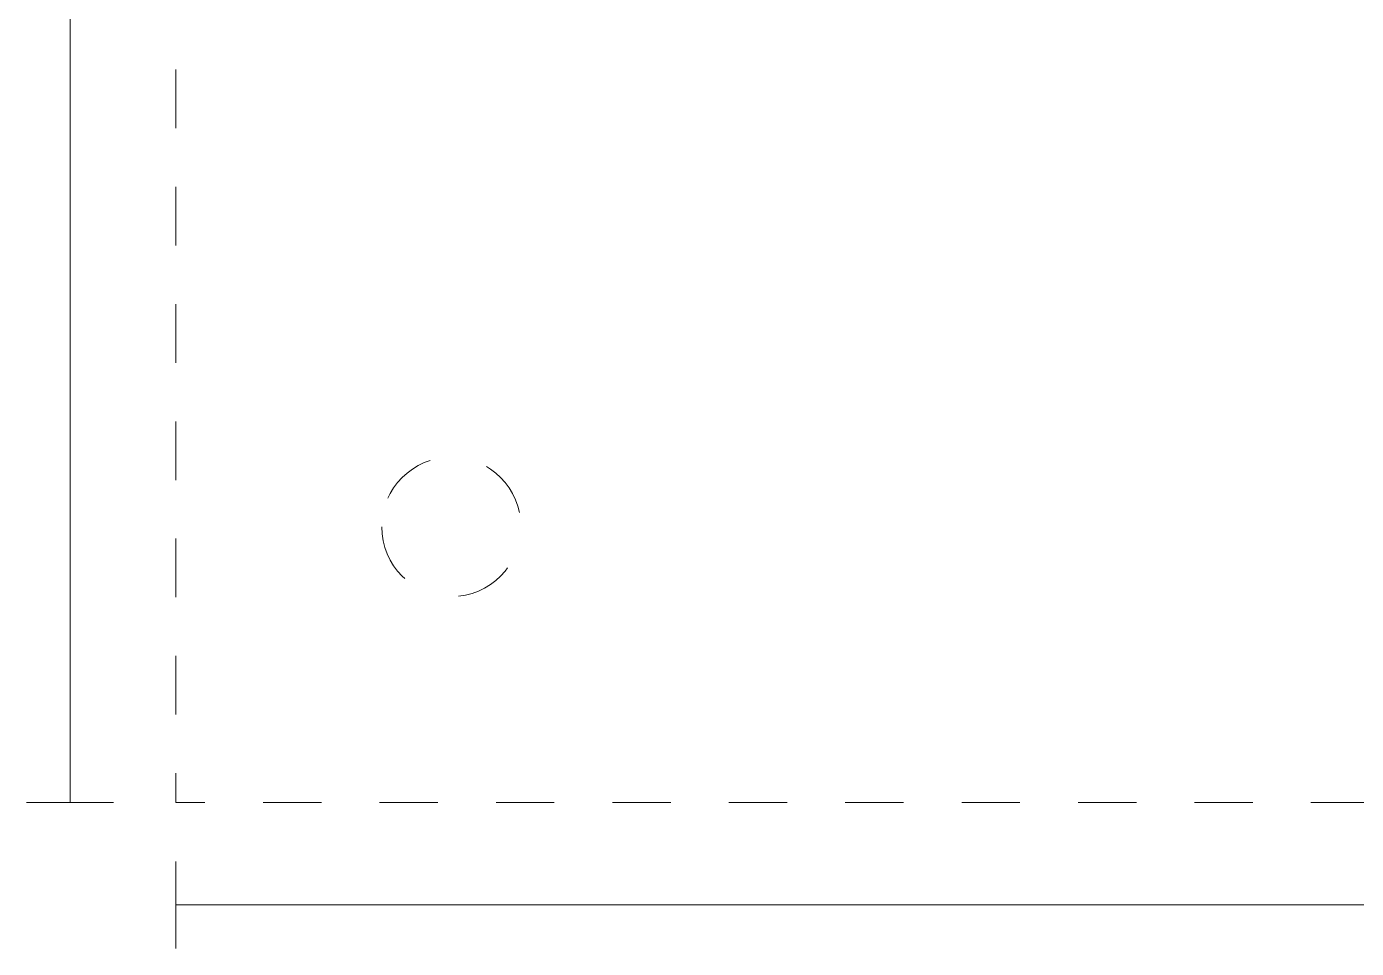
# Model space of a CAD drawing. Header units: inches. Extents: x 25 to 180, y 78 to 199.
# Drawn here: x 27.6 to 51.73, y 96.05 to 112.77 of the extents above; entities that cross this region are included whole.
import ezdxf

# ---------------------------------------------------------------- set-up
doc = ezdxf.new("R2010")
doc.units = ezdxf.units.IN
doc.header["$MEASUREMENT"] = 0
for name, pattern in [('AI-Linetype-1', [2.127778, 1.063889, -1.063889]), ('AI-Linetype-13', [2.116667, 1.058333, -1.058333]), ('AI-Linetype-2', [2.112648, 1.056324, -1.056324])]:
    doc.linetypes.add(name, pattern=pattern)

# ---------------------------------------------------------------- blocks, each defined once
blk = doc.blocks.new('block 4')
at = {"color": 240, "linetype": 'AI-Linetype-1', "lineweight": 18, "true_color": 0xed1c24}
blk.add_lwpolyline([(30.304, 197.103), (30.304, 99.757)], dxfattribs=at)
at = {"color": 240, "lineweight": 18, "true_color": 0xed1c24}
blk.add_lwpolyline([(30.304, 99.225), (30.304, 98.696), (30.833, 98.696)], dxfattribs=at)
at = {"color": 240, "linetype": 'AI-Linetype-2', "lineweight": 18, "true_color": 0xed1c24}
blk.add_lwpolyline([(31.89, 98.696), (179.247, 98.696)], dxfattribs=at)
blk = doc.blocks.new('block 3')
blk.add_blockref('block 4', (0, 0))
blk = doc.blocks.new('block 2')
blk.add_blockref('block 3', (0, 0))
blk = doc.blocks.new('block 30')
at = {"color": 240, "linetype": 'AI-Linetype-13', "lineweight": 18, "true_color": 0xed1c24}
blk.add_open_spline([(34.04, 103.696), (34.04, 104.394), (34.606, 104.96), (35.304, 104.96), (36.003, 104.96), (36.569, 104.394), (36.569, 103.696), (36.569, 102.997), (36.003, 102.431), (35.304, 102.431), (34.606, 102.431), (34.04, 102.997), (34.04, 103.696), (34.04, 103.696), (34.04, 103.696), (34.04, 103.696)], degree=3, knots=[0, 0, 0, 0, 1, 1, 1, 2, 2, 2, 3, 3, 3, 4, 4, 4, 5, 5, 5, 5], dxfattribs=at)

msp = doc.modelspace()

# ---------------------------------------------------------------- linework, layer by layer
at = {"color": 152, "lineweight": 18, "true_color": 0x0066b3}
for points in [[(28.384, 198.696), (28.384, 98.696)], [(29.172, 98.696), (27.596, 98.696)], [(30.304, 97.626), (30.304, 96.049)], [(30.304, 96.837), (180.304, 96.837)]]:
    msp.add_lwpolyline(points, dxfattribs=at)

# ---------------------------------------------------------------- block references
for name in ['block 2', 'block 30']:
    msp.add_blockref(name, (0, 0))

doc.saveas('drawing.dxf')
